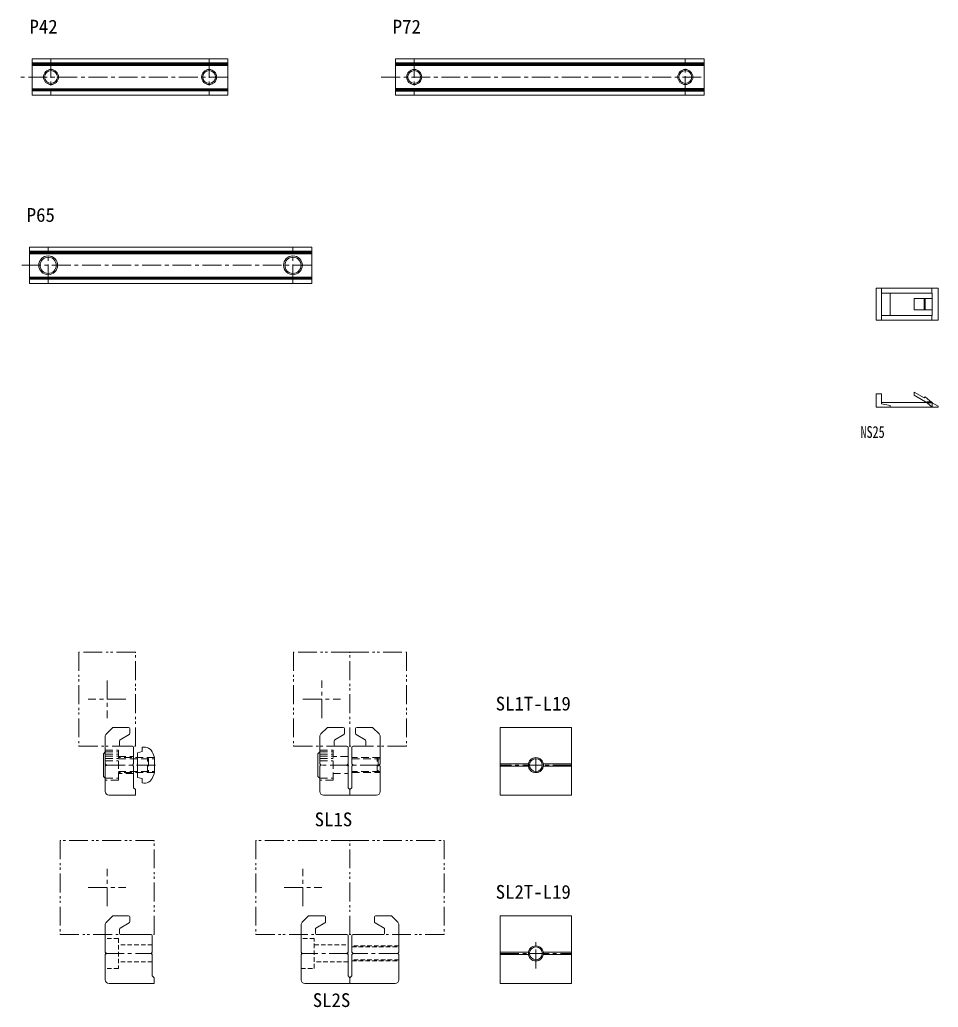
# Model space of a CAD drawing. Units: millimetres on the paper. Extents: x -594 to 197, y -418 to -62.
# Drawn here: x -47.2 to 196.7, y -417.5 to -155.3 of the extents above; entities that cross this region are included whole.
import ezdxf
from ezdxf.enums import TextEntityAlignment as Align

# ---------------------------------------------------------------- set-up
doc = ezdxf.new("R2010")
doc.units = ezdxf.units.MM
for name, pattern in [('CHAIN1', [8, 5, -1, 1, -1]), ('DASHED1', [1.8, 1.2, -0.6]), ('DASHED2', [3, 2, -1]), ('DOUBLE_CHAIN1', [8.8, 5, -1, 0.6, -0.6, 0.6, -1])]:
    doc.linetypes.add(name, pattern=pattern)
doc.layers.add('0-0', color=7, linetype='Continuous', lineweight=18)
doc.layers.add('0-1', color=4, linetype='Continuous', lineweight=18)
doc.styles.add('ＭＳ ゴシック', font='')
doc.styles.get('ＭＳ ゴシック').set_extended_font_data('MS Gothic')

msp = doc.modelspace()

# ---------------------------------------------------------------- linework, layer by layer
at = {"layer": '0-0'}
for p, q in [((181.634, -226.602), (181.634, -235.102)), ((183.934, -227.902), (183.934, -233.802)), ((195.002, -227.902), (195.002, -226.602)), ((192.962, -232.352), (192.962, -229.352)), ((193.219, -229.352), (193.219, -232.352)), ((181.634, -233.802), (195.149, -233.802)), ((195.002, -235.102), (195.002, -233.802)), ((181.634, -256.945), (193.704, -256.945)), ((190.364, -255.029), (193.752, -256.985)), ((-24.207, -344.935), (-22.588, -343.316)), ((-22.376, -343.228), (-18.3, -343.228)), ((-18, -343.528), (-18, -344.854)), ((34.412, -343.316), (32.793, -344.935)), ((38.7, -343.228), (34.624, -343.228)), ((39, -344.854), (39, -343.528)), ((42, -343.528), (42, -344.854)), ((46.376, -343.228), (42.3, -343.228)), ((48.207, -344.935), (46.588, -343.316)), ((-18.15, -345.114), (-20.55, -346.5)), ((36.45, -346.5), (38.85, -345.114)), ((42.15, -345.114), (44.55, -346.5)), ((-20.7, -346.76), (-20.7, -347.928)), ((-20.4, -348.228), (-17.3, -348.228)), ((36.3, -347.928), (36.3, -346.76)), ((39.7, -348.228), (36.6, -348.228)), ((44.4, -348.228), (41.3, -348.228)), ((44.7, -346.76), (44.7, -347.928)), ((-16.5, -361.228), (-23.5, -361.228)), ((33.5, -361.228), (47.5, -361.228)), ((40.5, -359.728), (40.5, -361.228)), ((-24.207, -394.935), (-22.588, -393.316)), ((-22.376, -393.228), (-18.3, -393.228)), ((27.793, -394.935), (29.412, -393.316)), ((29.624, -393.228), (33.7, -393.228)), ((47.3, -393.228), (51.376, -393.228)), ((51.588, -393.316), (53.207, -394.935)), ((-18.15, -395.114), (-20.55, -396.5)), ((-18, -393.528), (-18, -394.854)), ((33.85, -395.114), (31.45, -396.5)), ((34, -393.528), (34, -394.854)), ((47, -394.854), (47, -393.528)), ((49.55, -396.5), (47.15, -395.114)), ((-20.7, -396.76), (-20.7, -397.928)), ((-20.4, -398.228), (-12.3, -398.228)), ((31.3, -396.76), (31.3, -397.928)), ((31.6, -398.228), (39.7, -398.228)), ((41.3, -398.228), (49.4, -398.228)), ((49.7, -397.928), (49.7, -396.76)), ((52.5, -411.228), (28.5, -411.228)), ((40.5, -411.228), (40.5, -409.728))]:
    msp.add_line(p, q, dxfattribs=at)
for points in [[(-43.918, -175.3), (-43.918, -165.7), (8.082, -165.7), (8.082, -175.3)], [(52.555, -165.7), (52.555, -175.3), (134.555, -175.3), (134.555, -165.7)], [(-44.655, -215.7), (30.345, -215.7), (30.345, -225.3), (-44.655, -225.3)], [(196.734, -235.102), (180.234, -235.102), (180.234, -226.602), (196.734, -226.602)], [(80.365, -343.228), (80.365, -361.228), (99.365, -361.228), (99.365, -343.228)], [(80.365, -411.228), (80.365, -393.228), (99.365, -393.228), (99.365, -411.228)]]:
    msp.add_lwpolyline(points, close=True, dxfattribs=at)
for points in [[(195.149, -233.802), (195.149, -227.902), (181.634, -227.902)], [(195.149, -232.352), (190.364, -232.352), (190.364, -229.352), (195.149, -229.352)], [(195.134, -257.021), (193.219, -255.414), (192.962, -255.72), (190.364, -254.22), (190.364, -255.029)], [(193.752, -256.985), (195.134, -258.145), (195.134, -257.021), (196.734, -257.945), (196.734, -258.145), (180.234, -258.145), (180.234, -254.645), (181.634, -254.645)], [(181.634, -254.645), (181.634, -257.245), (183.934, -257.695), (183.934, -258.145)], [(-24.5, -360.228), (-24.5, -353.528), (-24.2, -353.228), (-24.5, -352.928), (-24.5, -345.642)], [(32.5, -345.642), (32.5, -352.928), (32.8, -353.228), (32.5, -353.528), (32.5, -360.228)], [(48.5, -360.228), (48.5, -353.528), (48.2, -353.228), (48.5, -352.928), (48.5, -345.642)], [(-17, -348.528), (-17, -352.928), (-17.3, -353.228), (-17, -353.528), (-17, -359.228), (-16.5, -359.728), (-16.5, -361.228)], [(41, -348.528), (41, -352.928), (41.3, -353.228), (41, -353.528), (41, -359.228), (40.5, -359.728), (40, -359.228), (40, -353.528), (39.7, -353.228), (40, -352.928), (40, -348.528)], [(-24.5, -410.228), (-24.5, -403.528), (-24.2, -403.228), (-24.5, -402.928), (-24.5, -395.642)], [(27.5, -410.228), (27.5, -403.528), (27.8, -403.228), (27.5, -402.928), (27.5, -395.642)], [(53.5, -395.642), (53.5, -402.928), (53.2, -403.228), (53.5, -403.528), (53.5, -410.228)], [(-12, -398.528), (-12, -402.928), (-12.3, -403.228), (-12, -403.528), (-12, -409.228), (-11.5, -409.728), (-11.5, -411.228), (-23.5, -411.228)], [(40, -398.528), (40, -402.928), (39.7, -403.228), (40, -403.528), (40, -409.228), (40.5, -409.728), (41, -409.228), (41, -403.528), (41.3, -403.228), (41, -402.928), (41, -398.528)]]:
    msp.add_lwpolyline(points, dxfattribs=at)
at = {"layer": '0-0', "linetype": 'DASHED2', "lineweight": 40}
msp.add_lwpolyline([(195.134, -257.021), (195.002, -256.945), (193.704, -256.945)], dxfattribs=at)
at = {"layer": '0-0'}
for centre, radius in [((-38.918, -170.5), 1.7), ((3.082, -170.5), 1.7), ((57.555, -170.5), 1.7), ((129.555, -170.5), 1.7), ((-39.655, -220.5), 2.15), ((25.345, -220.5), 2.15), ((89.865, -353.228), 1.7), ((89.865, -403.228), 1.7)]:
    msp.add_circle(centre, radius, dxfattribs=at)
for centre, radius, start, end in [((-22.376, -343.528), 0.3, 90, 135), ((-18.3, -343.528), 0.3, 0, 90), ((34.624, -343.528), 0.3, 90, 135), ((38.7, -343.528), 0.3, 0, 90), ((42.3, -343.528), 0.3, 90, 180), ((46.376, -343.528), 0.3, 45, 90), ((-23.5, -345.642), 1, 135, 180), ((-18.3, -344.854), 0.3, 300, 0), ((33.5, -345.642), 1, 135, 180), ((38.7, -344.854), 0.3, 300, 0), ((42.3, -344.854), 0.3, 180, 240), ((47.5, -345.642), 1, 0, 45), ((-20.4, -346.76), 0.3, 120, 180), ((-20.4, -347.928), 0.3, 180, 270), ((-17.3, -348.528), 0.3, 0.40203, 90), ((-17.3, -348.528), 0.3, 0, 0.40203), ((36.6, -346.76), 0.3, 120, 180), ((36.6, -347.928), 0.3, 180, 270), ((39.7, -348.528), 0.3, 0.40203, 90), ((39.7, -348.528), 0.3, 0, 0.40203), ((41.3, -348.528), 0.3, 90, 179.59797), ((41.3, -348.528), 0.3, 179.59797, 180), ((44.4, -347.928), 0.3, 270, 0), ((44.4, -346.76), 0.3, 0, 60), ((-23.5, -360.228), 1, 180, 270), ((33.5, -360.228), 1, 180, 270), ((47.5, -360.228), 1, 270, 0), ((-22.376, -393.528), 0.3, 90, 135), ((-18.3, -393.528), 0.3, 0, 90), ((29.624, -393.528), 0.3, 90, 135), ((33.7, -393.528), 0.3, 0, 90), ((47.3, -393.528), 0.3, 90, 180), ((51.376, -393.528), 0.3, 45, 90), ((-23.5, -395.642), 1, 135, 180), ((-18.3, -394.854), 0.3, 300, 0), ((28.5, -395.642), 1, 135, 180), ((33.7, -394.854), 0.3, 300, 0), ((47.3, -394.854), 0.3, 180, 240), ((52.5, -395.642), 1, 0, 45), ((-20.4, -396.76), 0.3, 120, 180), ((-20.4, -397.928), 0.3, 180, 270), ((-12.3, -398.528), 0.3, 0, 90), ((-12.3, -398.528), 0.3, 0, 0.40203), ((31.6, -396.76), 0.3, 120, 180), ((31.6, -397.928), 0.3, 180, 270), ((39.7, -398.528), 0.3, 0, 90), ((39.7, -398.528), 0.3, 0, 0.40203), ((41.3, -398.528), 0.3, 90, 180), ((41.3, -398.528), 0.3, 179.59797, 180), ((49.4, -397.928), 0.3, 270, 0), ((49.4, -396.76), 0.3, 0, 60), ((-23.5, -410.228), 1, 180, 270), ((28.5, -410.228), 1, 180, 270), ((52.5, -410.228), 1, 270, 0)]:
    msp.add_arc(centre, radius, start, end, dxfattribs=at)
at = {"layer": '0-1', "color": 7, "lineweight": 40}
for p, q in [((8.082, -166.928), (-43.918, -166.928)), ((-43.918, -167.25), (8.082, -167.25)), ((134.555, -166.928), (52.555, -166.928)), ((52.555, -167.25), (134.555, -167.25)), ((-43.918, -173.75), (8.082, -173.75)), ((8.082, -174.072), (-43.918, -174.072)), ((134.555, -173.75), (52.555, -173.75)), ((52.555, -174.072), (134.555, -174.072)), ((30.345, -216.928), (-44.655, -216.928)), ((-44.655, -217.25), (30.345, -217.25)), ((-44.655, -223.75), (30.345, -223.75)), ((30.345, -224.072), (-44.655, -224.072))]:
    msp.add_line(p, q, dxfattribs=at)
at = {"layer": '0-1', "linetype": 'CHAIN1'}
for p, q in [((-38.918, -165.712), (-38.918, -175.288)), ((3.082, -165.712), (3.082, -175.288)), ((57.555, -165.712), (57.555, -175.288)), ((129.555, -175.288), (129.555, -165.712)), ((8.082, -170.5), (-47.211, -170.5)), ((48.791, -170.5), (134.555, -170.5)), ((-39.655, -225.288), (-39.655, -215.712)), ((25.345, -225.288), (25.345, -215.712)), ((30.345, -220.5), (-47.211, -220.5)), ((-24, -330.728), (-24, -340.728)), ((33, -340.728), (33, -330.728)), ((-19, -335.728), (-29, -335.728)), ((28, -335.728), (38, -335.728)), ((89.865, -355.228), (89.865, -351.228)), ((-24.2, -353.228), (-10.597, -353.228)), ((48.2, -353.228), (32.8, -353.228)), ((99.365, -353.228), (80.365, -353.228)), ((-24, -390.728), (-24, -380.728)), ((28, -390.728), (28, -380.728)), ((-29, -385.728), (-19, -385.728)), ((23, -385.728), (33, -385.728)), ((89.865, -407.228), (89.865, -399.228)), ((-24.5, -403.228), (-12, -403.228)), ((40, -403.228), (27.5, -403.228)), ((53.2, -403.228), (41.3, -403.228)), ((80.365, -403.228), (99.365, -403.228))]:
    msp.add_line(p, q, dxfattribs=at)
at = {"layer": '0-1', "linetype": 'DOUBLE_CHAIN1'}
for p, q in [((-16.5, -348.228), (-16.5, -323.228)), ((25.5, -323.228), (25.5, -348.228)), ((-31.5, -348.228), (-16.5, -348.228)), ((25.5, -348.228), (40.5, -348.228)), ((40.5, -373.228), (65.5, -373.228))]:
    msp.add_line(p, q, dxfattribs=at)
at = {"layer": '0-1'}
for p, q in [((-14.7, -348.481), (-14.7, -349.656)), ((-15.9, -349.978), (-14.7, -349.656)), ((-15.9, -349.978), (-15.9, -356.478)), ((-11.521, -350.946), (-11.839, -350.073)), ((-11.4, -354.825), (-11.4, -351.63)), ((80.365, -352.928), (87.888, -352.928)), ((87.888, -353.528), (80.365, -353.528)), ((99.365, -352.928), (91.842, -352.928)), ((91.842, -353.528), (99.365, -353.528)), ((-14.7, -356.799), (-15.9, -356.478)), ((-11.839, -356.383), (-11.521, -355.509)), ((-14.7, -356.799), (-14.7, -357.975)), ((87.888, -402.928), (80.365, -402.928)), ((80.365, -403.528), (87.888, -403.528)), ((99.365, -402.928), (91.842, -402.928)), ((91.842, -403.528), (99.365, -403.528))]:
    msp.add_line(p, q, dxfattribs=at)
at = {"layer": '0-1', "color": 7}
for p, q in [((-25, -350.228), (-24.5, -349.728)), ((-25, -350.228), (-25, -356.228)), ((32, -350.228), (32.5, -349.728)), ((32, -350.228), (32, -356.228)), ((-24.5, -356.728), (-25, -356.228)), ((32.5, -356.728), (32, -356.228))]:
    msp.add_line(p, q, dxfattribs=at)
at = {"layer": '0-1', "linetype": 'DASHED2'}
for p, q in [((-24.5, -349.728), (-21, -349.728)), ((-24.5, -356.728), (-24.5, -349.728)), ((-24.5, -350.311), (-21, -350.311)), ((-24.5, -350.894), (-21, -350.894)), ((-21, -350.978), (-17, -350.978)), ((-11.441, -351.228), (-21, -351.228)), ((-13, -351.528), (-13.3, -351.228)), ((-13.3, -355.228), (-13.3, -351.228)), ((32.5, -349.228), (36, -349.228)), ((32.5, -349.728), (36, -349.728)), ((32.5, -350.311), (36, -350.311)), ((32.5, -350.894), (36, -350.894)), ((36, -349.228), (36, -357.228)), ((40, -350.978), (36, -350.978)), ((48.5, -351.228), (41, -351.228)), ((48, -351.528), (47.7, -351.228)), ((47.7, -355.228), (47.7, -351.228)), ((-24.5, -351.478), (-21, -351.478)), ((-24.5, -352.061), (-21, -352.061)), ((-21, -351.528), (-11.403, -351.528)), ((-13, -351.528), (-13, -354.928)), ((32.5, -351.478), (36, -351.478)), ((32.5, -352.061), (36, -352.061)), ((41, -351.528), (48.5, -351.528)), ((48, -351.528), (48, -354.928)), ((-21, -354.928), (-11.403, -354.928)), ((-11.441, -355.228), (-21, -355.228)), ((-17, -355.478), (-21, -355.478)), ((-13.3, -355.228), (-13, -354.928)), ((36, -355.478), (40, -355.478)), ((48.5, -354.928), (41, -354.928)), ((41, -355.228), (48.5, -355.228)), ((47.7, -355.228), (48, -354.928)), ((-24.5, -356.728), (-21, -356.728)), ((-21, -357.228), (-24.5, -357.228)), ((32.5, -356.728), (36, -356.728)), ((36, -357.228), (32.5, -357.228))]:
    msp.add_line(p, q, dxfattribs=at)
at = {"layer": '0-1', "linetype": 'DASHED1'}
for p, q in [((-21, -399.228), (-24.5, -399.228)), ((-12, -400.978), (-21, -400.978)), ((31, -400.978), (40, -400.978)), ((53.5, -401.228), (41, -401.228)), ((41, -401.528), (53.5, -401.528)), ((-12, -405.478), (-21, -405.478)), ((40, -405.478), (31, -405.478)), ((53.5, -404.928), (41, -404.928)), ((41, -405.228), (53.5, -405.228))]:
    msp.add_line(p, q, dxfattribs=at)
at = {"layer": '0-1', "linetype": 'DOUBLE_CHAIN1'}
for points in [[(-16.5, -323.228), (-31.5, -323.228), (-31.5, -348.228)], [(40.5, -348.228), (40.5, -323.228), (25.5, -323.228)], [(40.5, -323.228), (55.5, -323.228), (55.5, -348.228), (40.5, -348.228)], [(65.5, -373.228), (65.5, -398.228), (40.5, -398.228)]]:
    msp.add_lwpolyline(points, dxfattribs=at)
at = {"layer": '0-1', "linetype": 'DASHED2'}
msp.add_lwpolyline([(-24.5, -349.228), (-21, -349.228), (-21, -357.228)], dxfattribs=at)
at = {"layer": '0-1', "linetype": 'DOUBLE_CHAIN1'}
for points in [[(-36.5, -398.228), (-11.5, -398.228), (-11.5, -373.228), (-36.5, -373.228)], [(15.5, -398.228), (40.5, -398.228), (40.5, -373.228), (15.5, -373.228)]]:
    msp.add_lwpolyline(points, close=True, dxfattribs=at)
at = {"layer": '0-1', "linetype": 'DASHED1'}
for points in [[(-21, -399.228), (-21, -407.228), (-24.5, -407.228)], [(27.5, -407.228), (31, -407.228), (31, -399.228), (27.5, -399.228)]]:
    msp.add_lwpolyline(points, dxfattribs=at)
at = {"layer": '0-1'}
for centre, radius in [((-38.918, -170.5), 2), ((3.082, -170.5), 2), ((57.555, -170.5), 2), ((129.555, -170.5), 2), ((-39.655, -220.5), 2.5), ((25.345, -220.5), 2.5), ((89.865, -353.228), 2), ((89.865, -403.228), 2)]:
    msp.add_circle(centre, radius, dxfattribs=at)
for centre, radius, start, end in [((-14.188, -350.928), 2.5, 20, 101.82177), ((-13.4, -351.63), 2, 0, 20), ((-14.188, -355.528), 2.5, 258.17823, 340), ((-13.4, -354.825), 2, 340, 360)]:
    msp.add_arc(centre, radius, start, end, dxfattribs=at)

# ---------------------------------------------------------------- texts
at = {"layer": '0-0', "style": 'ＭＳ ゴシック'}
for s, p in [('P42', (-44.624, -160.057)), ('P72', (51.85, -160.057)), ('P65', (-45.361, -210.057)), ('SL1T-L19', (79.198, -339.827)), ('SL1S', (31.114, -370.569)), ('SL2T-L19', (79.198, -389.827)), ('SL2S', (30.614, -418.569))]:
    msp.add_text(s, height=3.666, dxfattribs=at).set_placement(p, align=Align.BOTTOM_LEFT)
at = {"layer": '0-0', "style": 'ＭＳ ゴシック', "width": 0.75}
msp.add_text('NS25', height=3.152, dxfattribs=at).set_placement((176.078, -267.286), align=Align.BOTTOM_LEFT)

doc.saveas('drawing.dxf')
